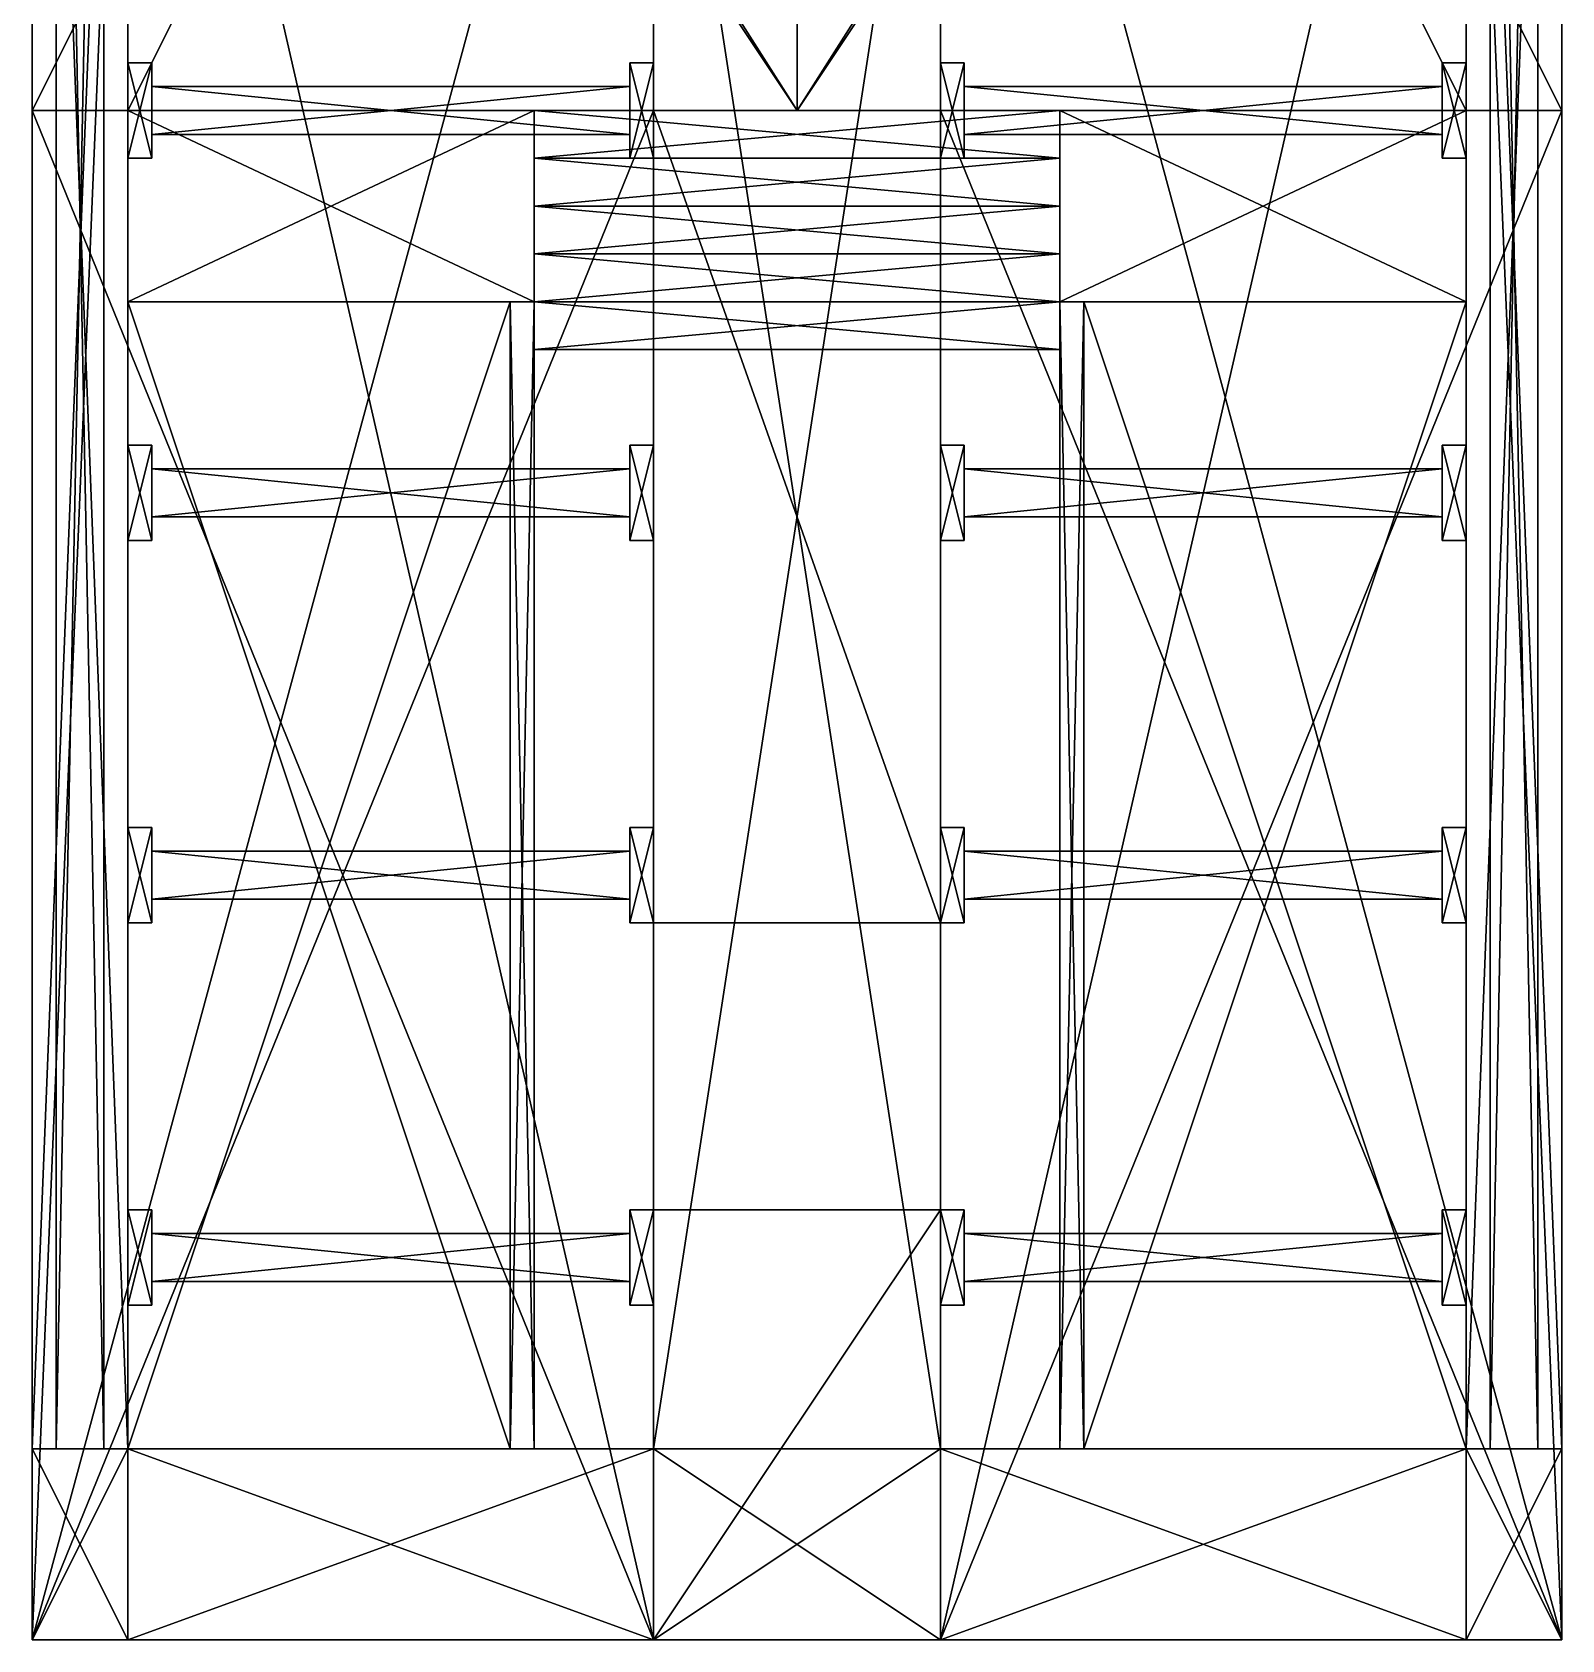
# Model space of a CAD drawing. Extents: x -256 to 256, y -448 to 576.
# Drawn here: x -256 to 256, y -448 to 90 of the extents above; entities that cross this region are included whole.
import ezdxf

# ---------------------------------------------------------------- set-up
doc = ezdxf.new("R2010")
doc.units = 0

msp = doc.modelspace()

# ---------------------------------------------------------------- meshes
at = {"layer": 'OBJECT000', "color": 50}
mesh = msp.add_polyface(dxfattribs=at)
corners = [(0, 576, -128), (0, 64.000031, -128), (-256, 64.000031, -128), (-256, 448.000031, -128), (0, 64.000031, -192), (0, 576, -192), (-256, 448.000031, -192), (-256, 64.000031, -192)]
mesh.append_faces([[corners[k] for k in face] for face in [(1, 3, 0), (5, 7, 4), (7, 3, 2), (1, 5, 4), (6, 0, 3), (2, 4, 7)]], dxfattribs={"vtx0": -1})
mesh.append_faces([[corners[k] for k in face] for face in [(1, 2, 3), (5, 6, 7), (7, 6, 3), (1, 0, 5), (6, 5, 0), (2, 1, 4)]], dxfattribs={"vtx2": -1})
at = {"layer": 'OBJECT001', "color": 50}
mesh = msp.add_polyface(dxfattribs=at)
corners = [(-256, -383.999969, -64), (-256, 448.000031, -64), (-224, 416.000031, -64), (-224, -383.999969, -64), (-256, 448.000031, -128), (-256, -383.999969, -128), (-224, -383.999969, -128), (-224, 416.000031, -128)]
mesh.append_faces([[corners[k] for k in face] for face in [(1, 3, 0), (5, 7, 4), (1, 5, 4), (7, 3, 2), (2, 4, 7), (6, 0, 3)]], dxfattribs={"vtx0": -1})
mesh.append_faces([[corners[k] for k in face] for face in [(1, 2, 3), (5, 6, 7), (1, 0, 5), (7, 6, 3), (2, 1, 4), (6, 5, 0)]], dxfattribs={"vtx2": -1})
at = {"layer": 'OBJECT003', "color": 50}
mesh = msp.add_polyface(dxfattribs=at)
corners = [(-48, -447.999969, 176), (-224, -447.999969, 64), (-224, -383.999969, 64), (-48, -383.999969, 176), (-48, -383.999969, -32), (-224, -383.999969, -32), (-224, -447.999969, -32), (-48, -447.999969, -32)]
mesh.append_faces([[corners[k] for k in face] for face in [(1, 3, 0), (5, 7, 4), (5, 1, 6), (3, 7, 0), (4, 2, 5), (0, 6, 1)]], dxfattribs={"vtx0": -1})
mesh.append_faces([[corners[k] for k in face] for face in [(1, 2, 3), (5, 6, 7), (5, 2, 1), (3, 4, 7), (4, 3, 2), (0, 7, 6)]], dxfattribs={"vtx2": -1})
at = {"layer": 'OBJECT004', "color": 50}
mesh = msp.add_polyface(dxfattribs=at)
corners = [(-224, -383.999969, -32), (-48, -383.999969, -32), (-48, -447.999969, -32), (-224, -447.999969, -32), (-224, -447.999969, -128), (-48, -447.999969, -128), (-48, -383.999969, -128), (-224, -383.999969, -128)]
mesh.append_faces([[corners[k] for k in face] for face in [(1, 3, 0), (5, 7, 4), (3, 7, 0), (5, 1, 6), (0, 6, 1), (4, 2, 5)]], dxfattribs={"vtx0": -1})
mesh.append_faces([[corners[k] for k in face] for face in [(1, 2, 3), (5, 6, 7), (3, 4, 7), (5, 2, 1), (0, 7, 6), (4, 3, 2)]], dxfattribs={"vtx2": -1})
at = {"layer": 'OBJECT005', "color": 50}
mesh = msp.add_polyface(dxfattribs=at)
corners = [(48, -383.999969, -32), (224, -383.999969, -32), (224, -447.999969, -32), (48, -447.999969, -32), (48, -447.999969, -128), (224, -447.999969, -128), (224, -383.999969, -128), (48, -383.999969, -128)]
mesh.append_faces([[corners[k] for k in face] for face in [(1, 3, 0), (5, 7, 4), (3, 7, 0), (5, 1, 6), (0, 6, 1), (4, 2, 5)]], dxfattribs={"vtx0": -1})
mesh.append_faces([[corners[k] for k in face] for face in [(1, 2, 3), (5, 6, 7), (3, 4, 7), (5, 2, 1), (0, 7, 6), (4, 3, 2)]], dxfattribs={"vtx2": -1})
at = {"layer": 'OBJECT006', "color": 50}
mesh = msp.add_polyface(dxfattribs=at)
corners = [(-224, 0.000031, -112), (-96, 0.000031, -112), (-96, -383.999969, -112), (-224, -383.999969, -112), (-224, -383.999969, -128), (-96, -383.999969, -128), (-96, 0.000031, -128), (-224, 0.000031, -128)]
mesh.append_faces([[corners[k] for k in face] for face in [(1, 3, 0), (5, 7, 4), (3, 7, 0), (5, 1, 6), (0, 6, 1), (4, 2, 5)]], dxfattribs={"vtx0": -1})
mesh.append_faces([[corners[k] for k in face] for face in [(1, 2, 3), (5, 6, 7), (3, 4, 7), (5, 2, 1), (0, 7, 6), (4, 3, 2)]], dxfattribs={"vtx2": -1})
at = {"layer": 'OBJECT007', "color": 50}
mesh = msp.add_polyface(dxfattribs=at)
corners = [(96, 0.000031, -112), (224, 0.000031, -112), (224, -383.999969, -112), (96, -383.999969, -112), (96, -383.999969, -128), (224, -383.999969, -128), (224, 0.000031, -128), (96, 0.000031, -128)]
mesh.append_faces([[corners[k] for k in face] for face in [(1, 3, 0), (5, 7, 4), (3, 7, 0), (5, 1, 6), (0, 6, 1), (4, 2, 5)]], dxfattribs={"vtx0": -1})
mesh.append_faces([[corners[k] for k in face] for face in [(1, 2, 3), (5, 6, 7), (3, 4, 7), (5, 2, 1), (0, 7, 6), (4, 3, 2)]], dxfattribs={"vtx2": -1})
at = {"layer": 'OBJECT008', "color": 50}
mesh = msp.add_polyface(dxfattribs=at)
corners = [(-96, 0.000031, -120), (-88, 0.000031, -120), (-88, -383.999969, -120), (-96, -383.999969, -120), (-96, -383.999969, -128), (-88, -383.999969, -128), (-88, 0.000031, -128), (-96, 0.000031, -128)]
mesh.append_faces([[corners[k] for k in face] for face in [(1, 3, 0), (5, 7, 4), (3, 7, 0), (5, 1, 6), (0, 6, 1), (4, 2, 5)]], dxfattribs={"vtx0": -1})
mesh.append_faces([[corners[k] for k in face] for face in [(1, 2, 3), (5, 6, 7), (3, 4, 7), (5, 2, 1), (0, 7, 6), (4, 3, 2)]], dxfattribs={"vtx2": -1})
at = {"layer": 'OBJECT009', "color": 50}
mesh = msp.add_polyface(dxfattribs=at)
corners = [(88, 0.000031, -120), (96, 0.000031, -120), (96, -383.999969, -120), (88, -383.999969, -120), (88, -383.999969, -128), (96, -383.999969, -128), (96, 0.000031, -128), (88, 0.000031, -128)]
mesh.append_faces([[corners[k] for k in face] for face in [(1, 3, 0), (5, 7, 4), (3, 7, 0), (5, 1, 6), (0, 6, 1), (4, 2, 5)]], dxfattribs={"vtx0": -1})
mesh.append_faces([[corners[k] for k in face] for face in [(1, 2, 3), (5, 6, 7), (3, 4, 7), (5, 2, 1), (0, 7, 6), (4, 3, 2)]], dxfattribs={"vtx2": -1})
at = {"layer": 'OBJECT010', "color": 50}
mesh = msp.add_polyface(dxfattribs=at)
corners = [(-224, 64.000031, -64), (-88, 64.000031, -64), (-88, 0.000031, -64), (-224, 0.000031, -64), (-224, 0.000031, -128), (-88, 0.000031, -128), (-88, 64.000031, -128), (-224, 64.000031, -128)]
mesh.append_faces([[corners[k] for k in face] for face in [(1, 3, 0), (5, 7, 4), (3, 7, 0), (5, 1, 6), (0, 6, 1), (4, 2, 5)]], dxfattribs={"vtx0": -1})
mesh.append_faces([[corners[k] for k in face] for face in [(1, 2, 3), (5, 6, 7), (3, 4, 7), (5, 2, 1), (0, 7, 6), (4, 3, 2)]], dxfattribs={"vtx2": -1})
at = {"layer": 'OBJECT011', "color": 50}
mesh = msp.add_polyface(dxfattribs=at)
corners = [(88, 64.000031, -64), (224, 64.000031, -64), (224, 0.000031, -64), (88, 0.000031, -64), (88, 0.000031, -128), (224, 0.000031, -128), (224, 64.000031, -128), (88, 64.000031, -128)]
mesh.append_faces([[corners[k] for k in face] for face in [(1, 3, 0), (5, 7, 4), (3, 7, 0), (5, 1, 6), (0, 6, 1), (4, 2, 5)]], dxfattribs={"vtx0": -1})
mesh.append_faces([[corners[k] for k in face] for face in [(1, 2, 3), (5, 6, 7), (3, 4, 7), (5, 2, 1), (0, 7, 6), (4, 3, 2)]], dxfattribs={"vtx2": -1})
at = {"layer": 'OBJECT012', "color": 50}
mesh = msp.add_polyface(dxfattribs=at)
corners = [(-88, 0.000031, -120), (88, 0.000031, -120), (88, -15.999969, -120), (-88, -15.999969, -120), (-88, -15.999969, -128), (88, -15.999969, -128), (88, 0.000031, -128), (-88, 0.000031, -128)]
mesh.append_faces([[corners[k] for k in face] for face in [(1, 3, 0), (5, 7, 4), (3, 7, 0), (5, 1, 6), (0, 6, 1), (4, 2, 5)]], dxfattribs={"vtx0": -1})
mesh.append_faces([[corners[k] for k in face] for face in [(1, 2, 3), (5, 6, 7), (3, 4, 7), (5, 2, 1), (0, 7, 6), (4, 3, 2)]], dxfattribs={"vtx2": -1})
at = {"layer": 'OBJECT013', "color": 50}
mesh = msp.add_polyface(dxfattribs=at)
corners = [(-88, 16.000031, -112), (88, 16.000031, -112), (88, 0.000031, -112), (-88, 0.000031, -112), (-88, 0.000031, -128), (88, 0.000031, -128), (88, 16.000031, -128), (-88, 16.000031, -128)]
mesh.append_faces([[corners[k] for k in face] for face in [(1, 3, 0), (5, 7, 4), (3, 7, 0), (5, 1, 6), (0, 6, 1), (4, 2, 5)]], dxfattribs={"vtx0": -1})
mesh.append_faces([[corners[k] for k in face] for face in [(1, 2, 3), (5, 6, 7), (3, 4, 7), (5, 2, 1), (0, 7, 6), (4, 3, 2)]], dxfattribs={"vtx2": -1})
at = {"layer": 'OBJECT014', "color": 50}
mesh = msp.add_polyface(dxfattribs=at)
corners = [(-88, 32.000031, -104), (88, 32.000031, -104), (88, 16.000031, -104), (-88, 16.000031, -104), (-88, 16.000031, -128), (88, 16.000031, -128), (88, 32.000031, -128), (-88, 32.000031, -128)]
mesh.append_faces([[corners[k] for k in face] for face in [(1, 3, 0), (5, 7, 4), (3, 7, 0), (5, 1, 6), (0, 6, 1), (4, 2, 5)]], dxfattribs={"vtx0": -1})
mesh.append_faces([[corners[k] for k in face] for face in [(1, 2, 3), (5, 6, 7), (3, 4, 7), (5, 2, 1), (0, 7, 6), (4, 3, 2)]], dxfattribs={"vtx2": -1})
at = {"layer": 'OBJECT015', "color": 50}
mesh = msp.add_polyface(dxfattribs=at)
corners = [(-88, 48.000031, -96), (88, 48.000031, -96), (88, 32.000031, -96), (-88, 32.000031, -96), (-88, 32.000031, -128), (88, 32.000031, -128), (88, 48.000031, -128), (-88, 48.000031, -128)]
mesh.append_faces([[corners[k] for k in face] for face in [(1, 3, 0), (5, 7, 4), (3, 7, 0), (5, 1, 6), (0, 6, 1), (4, 2, 5)]], dxfattribs={"vtx0": -1})
mesh.append_faces([[corners[k] for k in face] for face in [(1, 2, 3), (5, 6, 7), (3, 4, 7), (5, 2, 1), (0, 7, 6), (4, 3, 2)]], dxfattribs={"vtx2": -1})
at = {"layer": 'OBJECT016', "color": 50}
mesh = msp.add_polyface(dxfattribs=at)
corners = [(-88, 64.000031, -88), (88, 64.000031, -88), (88, 48.000031, -88), (-88, 48.000031, -88), (-88, 48.000031, -128), (88, 48.000031, -128), (88, 64.000031, -128), (-88, 64.000031, -128)]
mesh.append_faces([[corners[k] for k in face] for face in [(1, 3, 0), (5, 7, 4), (3, 7, 0), (5, 1, 6), (0, 6, 1), (4, 2, 5)]], dxfattribs={"vtx0": -1})
mesh.append_faces([[corners[k] for k in face] for face in [(1, 2, 3), (5, 6, 7), (3, 4, 7), (5, 2, 1), (0, 7, 6), (4, 3, 2)]], dxfattribs={"vtx2": -1})
at = {"layer": 'OBJECT017', "color": 50}
mesh = msp.add_polyface(dxfattribs=at)
corners = [(0, 64.000031, -80), (-224, 64.000031, -80), (-224, 416.000031, -80), (0, 512, -80), (0, 512, -128), (-224, 416.000031, -128), (-224, 64.000031, -128), (0, 64.000031, -128)]
mesh.append_faces([[corners[k] for k in face] for face in [(1, 3, 0), (5, 7, 4), (5, 1, 6), (3, 7, 0), (4, 2, 5), (0, 6, 1)]], dxfattribs={"vtx0": -1})
mesh.append_faces([[corners[k] for k in face] for face in [(1, 2, 3), (5, 6, 7), (5, 2, 1), (3, 4, 7), (4, 3, 2), (0, 7, 6)]], dxfattribs={"vtx2": -1})
at = {"layer": 'OBJECT018', "color": 50}
mesh = msp.add_polyface(dxfattribs=at)
corners = [(-248, 440.000031, 32), (-232, 424.000031, 32), (-232, -383.999969, 32), (-248, -383.999969, 32), (-248, -383.999969, -64), (-232, -383.999969, -64), (-232, 424.000031, -64), (-248, 440.000031, -64)]
mesh.append_faces([[corners[k] for k in face] for face in [(1, 3, 0), (5, 7, 4), (3, 7, 0), (5, 1, 6), (0, 6, 1), (4, 2, 5)]], dxfattribs={"vtx0": -1})
mesh.append_faces([[corners[k] for k in face] for face in [(1, 2, 3), (5, 6, 7), (3, 4, 7), (5, 2, 1), (0, 7, 6), (4, 3, 2)]], dxfattribs={"vtx2": -1})
at = {"layer": 'OBJECT019', "color": 50}
mesh = msp.add_polyface(dxfattribs=at)
corners = [(-256, -383.999969, 64), (-256, 448.000031, 64), (-224, 416.000031, 64), (-224, -383.999969, 64), (-256, 448.000031, 32), (-256, -383.999969, 32), (-224, -383.999969, 32), (-224, 416.000031, 32)]
mesh.append_faces([[corners[k] for k in face] for face in [(1, 3, 0), (5, 7, 4), (1, 5, 4), (7, 3, 2), (2, 4, 7), (6, 0, 3)]], dxfattribs={"vtx0": -1})
mesh.append_faces([[corners[k] for k in face] for face in [(1, 2, 3), (5, 6, 7), (1, 0, 5), (7, 6, 3), (2, 1, 4), (6, 5, 0)]], dxfattribs={"vtx2": -1})
at = {"layer": 'OBJECT021', "color": 50}
mesh = msp.add_polyface(dxfattribs=at)
corners = [(-256, 319.999664, 64), (-48, 319.999664, 192), (-48, -447.999969, 192), (-256, -447.999969, 64), (-224, -447.999969, 64), (-48, -447.999969, 176), (-48, 319.999664, 176), (-224, 319.999664, 64)]
mesh.append_faces([[corners[k] for k in face] for face in [(1, 3, 0), (5, 7, 4), (3, 7, 0), (5, 1, 6), (0, 6, 1), (4, 2, 5)]], dxfattribs={"vtx0": -1})
mesh.append_faces([[corners[k] for k in face] for face in [(1, 2, 3), (5, 6, 7), (3, 4, 7), (5, 2, 1), (0, 7, 6), (4, 3, 2)]], dxfattribs={"vtx2": -1})
at = {"layer": 'OBJECT022', "color": 50}
mesh = msp.add_polyface(dxfattribs=at)
corners = [(256, 319.999664, 64), (256, -447.999969, 64), (48, -447.999969, 192), (48, 319.999664, 192), (224, -447.999969, 64), (224, 319.999664, 64), (48, 319.999664, 176), (48, -447.999969, 176)]
mesh.append_faces([[corners[k] for k in face] for face in [(1, 3, 0), (5, 7, 4), (5, 1, 0), (3, 7, 6), (6, 0, 3), (2, 4, 7)]], dxfattribs={"vtx0": -1})
mesh.append_faces([[corners[k] for k in face] for face in [(1, 2, 3), (5, 6, 7), (5, 4, 1), (3, 2, 7), (6, 5, 0), (2, 1, 4)]], dxfattribs={"vtx2": -1})
at = {"layer": 'OBJECT023', "color": 50}
mesh = msp.add_polyface(dxfattribs=at)
corners = [(-48, 240.000031, 192), (48, 240.000031, 192), (48, -383.999969, 192), (-48, -383.999969, 192), (-48, -383.999969, 128), (48, -383.999969, 128), (48, 240.000031, 128), (-48, 240.000031, 128)]
mesh.append_faces([[corners[k] for k in face] for face in [(1, 3, 0), (5, 7, 4), (3, 7, 0), (5, 1, 6), (0, 6, 1), (4, 2, 5)]], dxfattribs={"vtx0": -1})
mesh.append_faces([[corners[k] for k in face] for face in [(1, 2, 3), (5, 6, 7), (3, 4, 7), (5, 2, 1), (0, 7, 6), (4, 3, 2)]], dxfattribs={"vtx2": -1})
at = {"layer": 'OBJECT024', "color": 50}
mesh = msp.add_polyface(dxfattribs=at)
corners = [(224, -447.999969, 64), (48, -447.999969, 176), (48, -383.999969, 176), (224, -383.999969, 64), (224, -383.999969, -32), (48, -383.999969, -32), (48, -447.999969, -32), (224, -447.999969, -32)]
mesh.append_faces([[corners[k] for k in face] for face in [(1, 3, 0), (5, 7, 4), (7, 3, 4), (1, 5, 2), (4, 2, 5), (0, 6, 1)]], dxfattribs={"vtx0": -1})
mesh.append_faces([[corners[k] for k in face] for face in [(1, 2, 3), (5, 6, 7), (7, 0, 3), (1, 6, 5), (4, 3, 2), (0, 7, 6)]], dxfattribs={"vtx2": -1})
at = {"layer": 'OBJECT025', "color": 50}
mesh = msp.add_polyface(dxfattribs=at)
corners = [(-48, -383.999969, 192.000061), (48, -383.999969, 192.000061), (48, -448.000031, 192.000061), (-48, -448.000031, 192.000061), (-48, -448.000031, -127.999939), (48, -448.000031, -127.999939), (48, -383.999969, -127.999939), (-48, -383.999969, -127.999939)]
mesh.append_faces([[corners[k] for k in face] for face in [(1, 3, 0), (5, 7, 4), (3, 7, 0), (5, 1, 6), (0, 6, 1), (4, 2, 5)]], dxfattribs={"vtx0": -1})
mesh.append_faces([[corners[k] for k in face] for face in [(1, 2, 3), (5, 6, 7), (3, 4, 7), (5, 2, 1), (0, 7, 6), (4, 3, 2)]], dxfattribs={"vtx2": -1})
at = {"layer": 'OBJECT026', "color": 50}
mesh = msp.add_polyface(dxfattribs=at)
corners = [(224, -383.999969, 64), (256, -383.999969, 64), (256, -447.999969, 64), (224, -447.999969, 64), (224, -447.999969, -128), (256, -447.999969, -128), (256, -383.999969, -128), (224, -383.999969, -128)]
mesh.append_faces([[corners[k] for k in face] for face in [(1, 3, 0), (5, 7, 4), (3, 7, 0), (5, 1, 6), (0, 6, 1), (4, 2, 5)]], dxfattribs={"vtx0": -1})
mesh.append_faces([[corners[k] for k in face] for face in [(1, 2, 3), (5, 6, 7), (3, 4, 7), (5, 2, 1), (0, 7, 6), (4, 3, 2)]], dxfattribs={"vtx2": -1})
at = {"layer": 'OBJECT027', "color": 50}
mesh = msp.add_polyface(dxfattribs=at)
corners = [(-256, -383.999969, 64), (-224, -383.999969, 64), (-224, -447.999969, 64), (-256, -447.999969, 64), (-256, -447.999969, -128), (-224, -447.999969, -128), (-224, -383.999969, -128), (-256, -383.999969, -128)]
mesh.append_faces([[corners[k] for k in face] for face in [(1, 3, 0), (5, 7, 4), (3, 7, 0), (5, 1, 6), (0, 6, 1), (4, 2, 5)]], dxfattribs={"vtx0": -1})
mesh.append_faces([[corners[k] for k in face] for face in [(1, 2, 3), (5, 6, 7), (3, 4, 7), (5, 2, 1), (0, 7, 6), (4, 3, 2)]], dxfattribs={"vtx2": -1})
at = {"layer": 'OBJECT030', "color": 50}
mesh = msp.add_polyface(dxfattribs=at)
corners = [(224, -383.999969, 64), (224, 416.000031, 64), (256, 448.000031, 64), (256, -383.999969, 64), (224, 416.000031, 32), (224, -383.999969, 32), (256, -383.999969, 32), (256, 448.000031, 32)]
mesh.append_faces([[corners[k] for k in face] for face in [(1, 3, 0), (5, 7, 4), (3, 7, 6), (5, 1, 0), (2, 4, 7), (6, 0, 3)]], dxfattribs={"vtx0": -1})
mesh.append_faces([[corners[k] for k in face] for face in [(1, 2, 3), (5, 6, 7), (3, 2, 7), (5, 4, 1), (2, 1, 4), (6, 5, 0)]], dxfattribs={"vtx2": -1})
at = {"layer": 'OBJECT031', "color": 50}
mesh = msp.add_polyface(dxfattribs=at)
corners = [(232, 424.000031, 32), (248, 440.000031, 32), (248, -383.999969, 32), (232, -383.999969, 32), (232, -383.999969, -64), (248, -383.999969, -64), (248, 440.000031, -64), (232, 424.000031, -64)]
mesh.append_faces([[corners[k] for k in face] for face in [(1, 3, 0), (5, 7, 4), (3, 7, 0), (5, 1, 6), (0, 6, 1), (4, 2, 5)]], dxfattribs={"vtx0": -1})
mesh.append_faces([[corners[k] for k in face] for face in [(1, 2, 3), (5, 6, 7), (3, 4, 7), (5, 2, 1), (0, 7, 6), (4, 3, 2)]], dxfattribs={"vtx2": -1})
at = {"layer": 'OBJECT032', "color": 50}
mesh = msp.add_polyface(dxfattribs=at)
corners = [(224, -383.999969, -64), (224, 416.000031, -64), (256, 448.000031, -64), (256, -383.999969, -64), (224, 416.000031, -128), (224, -383.999969, -128), (256, -383.999969, -128), (256, 448.000031, -128)]
mesh.append_faces([[corners[k] for k in face] for face in [(1, 3, 0), (5, 7, 4), (3, 7, 6), (5, 1, 0), (2, 4, 7), (6, 0, 3)]], dxfattribs={"vtx0": -1})
mesh.append_faces([[corners[k] for k in face] for face in [(1, 2, 3), (5, 6, 7), (3, 2, 7), (5, 4, 1), (2, 1, 4), (6, 5, 0)]], dxfattribs={"vtx2": -1})
at = {"layer": 'OBJECT033', "color": 50}
mesh = msp.add_polyface(dxfattribs=at)
corners = [(0, 512, -80), (224, 416.000031, -80), (224, 64.000031, -80), (0, 64.000031, -80), (0, 64.000031, -128), (224, 64.000031, -128), (224, 416.000031, -128), (0, 512, -128)]
mesh.append_faces([[corners[k] for k in face] for face in [(1, 3, 0), (5, 7, 4), (1, 5, 2), (7, 3, 4), (0, 6, 1), (4, 2, 5)]], dxfattribs={"vtx0": -1})
mesh.append_faces([[corners[k] for k in face] for face in [(1, 2, 3), (5, 6, 7), (1, 6, 5), (7, 0, 3), (0, 7, 6), (4, 3, 2)]], dxfattribs={"vtx2": -1})
at = {"layer": 'OBJECT042', "color": 50}
mesh = msp.add_polyface(dxfattribs=at)
corners = [(-56, -47.999969, 168), (-48, -47.999969, 168), (-48, -79.999969, 168), (-56, -79.999969, 168), (-56, -79.999969, 136), (-48, -79.999969, 136), (-48, -47.999969, 136), (-56, -47.999969, 136)]
mesh.append_faces([[corners[k] for k in face] for face in [(1, 3, 0), (5, 7, 4), (3, 7, 0), (5, 1, 6), (0, 6, 1), (4, 2, 5)]], dxfattribs={"vtx0": -1})
mesh.append_faces([[corners[k] for k in face] for face in [(1, 2, 3), (5, 6, 7), (3, 4, 7), (5, 2, 1), (0, 7, 6), (4, 3, 2)]], dxfattribs={"vtx2": -1})
at = {"layer": 'OBJECT043', "color": 50}
mesh = msp.add_polyface(dxfattribs=at)
corners = [(48, -47.999969, 168), (56, -47.999969, 168), (56, -79.999969, 168), (48, -79.999969, 168), (48, -79.999969, 136), (56, -79.999969, 136), (56, -47.999969, 136), (48, -47.999969, 136)]
mesh.append_faces([[corners[k] for k in face] for face in [(1, 3, 0), (5, 7, 4), (3, 7, 0), (5, 1, 6), (0, 6, 1), (4, 2, 5)]], dxfattribs={"vtx0": -1})
mesh.append_faces([[corners[k] for k in face] for face in [(1, 2, 3), (5, 6, 7), (3, 4, 7), (5, 2, 1), (0, 7, 6), (4, 3, 2)]], dxfattribs={"vtx2": -1})
at = {"layer": 'OBJECT044', "color": 50}
mesh = msp.add_polyface(dxfattribs=at)
corners = [(-224, -47.999969, 64), (-216, -47.999969, 64), (-216, -79.999969, 64), (-224, -79.999969, 64), (-224, -79.999969, 32), (-216, -79.999969, 32), (-216, -47.999969, 32), (-224, -47.999969, 32)]
mesh.append_faces([[corners[k] for k in face] for face in [(1, 3, 0), (5, 7, 4), (3, 7, 0), (5, 1, 6), (0, 6, 1), (4, 2, 5)]], dxfattribs={"vtx0": -1})
mesh.append_faces([[corners[k] for k in face] for face in [(1, 2, 3), (5, 6, 7), (3, 4, 7), (5, 2, 1), (0, 7, 6), (4, 3, 2)]], dxfattribs={"vtx2": -1})
at = {"layer": 'OBJECT045', "color": 50}
mesh = msp.add_polyface(dxfattribs=at)
corners = [(216, -47.999969, 64), (224, -47.999969, 64), (224, -79.999969, 64), (216, -79.999969, 64), (216, -79.999969, 32), (224, -79.999969, 32), (224, -47.999969, 32), (216, -47.999969, 32)]
mesh.append_faces([[corners[k] for k in face] for face in [(1, 3, 0), (5, 7, 4), (3, 7, 0), (5, 1, 6), (0, 6, 1), (4, 2, 5)]], dxfattribs={"vtx0": -1})
mesh.append_faces([[corners[k] for k in face] for face in [(1, 2, 3), (5, 6, 7), (3, 4, 7), (5, 2, 1), (0, 7, 6), (4, 3, 2)]], dxfattribs={"vtx2": -1})
at = {"layer": 'OBJECT046', "color": 50}
mesh = msp.add_polyface(dxfattribs=at)
corners = [(-56, -175.999969, 168), (-48, -175.999969, 168), (-48, -207.999969, 168), (-56, -207.999969, 168), (-56, -207.999969, 136), (-48, -207.999969, 136), (-48, -175.999969, 136), (-56, -175.999969, 136)]
mesh.append_faces([[corners[k] for k in face] for face in [(1, 3, 0), (5, 7, 4), (3, 7, 0), (5, 1, 6), (0, 6, 1), (4, 2, 5)]], dxfattribs={"vtx0": -1})
mesh.append_faces([[corners[k] for k in face] for face in [(1, 2, 3), (5, 6, 7), (3, 4, 7), (5, 2, 1), (0, 7, 6), (4, 3, 2)]], dxfattribs={"vtx2": -1})
at = {"layer": 'OBJECT047', "color": 50}
mesh = msp.add_polyface(dxfattribs=at)
corners = [(-224, -175.999969, 64), (-216, -175.999969, 64), (-216, -207.999969, 64), (-224, -207.999969, 64), (-224, -207.999969, 32), (-216, -207.999969, 32), (-216, -175.999969, 32), (-224, -175.999969, 32)]
mesh.append_faces([[corners[k] for k in face] for face in [(1, 3, 0), (5, 7, 4), (3, 7, 0), (5, 1, 6), (0, 6, 1), (4, 2, 5)]], dxfattribs={"vtx0": -1})
mesh.append_faces([[corners[k] for k in face] for face in [(1, 2, 3), (5, 6, 7), (3, 4, 7), (5, 2, 1), (0, 7, 6), (4, 3, 2)]], dxfattribs={"vtx2": -1})
at = {"layer": 'OBJECT048', "color": 50}
mesh = msp.add_polyface(dxfattribs=at)
corners = [(48, -175.999969, 168), (56, -175.999969, 168), (56, -207.999969, 168), (48, -207.999969, 168), (48, -207.999969, 136), (56, -207.999969, 136), (56, -175.999969, 136), (48, -175.999969, 136)]
mesh.append_faces([[corners[k] for k in face] for face in [(1, 3, 0), (5, 7, 4), (3, 7, 0), (5, 1, 6), (0, 6, 1), (4, 2, 5)]], dxfattribs={"vtx0": -1})
mesh.append_faces([[corners[k] for k in face] for face in [(1, 2, 3), (5, 6, 7), (3, 4, 7), (5, 2, 1), (0, 7, 6), (4, 3, 2)]], dxfattribs={"vtx2": -1})
at = {"layer": 'OBJECT049', "color": 50}
mesh = msp.add_polyface(dxfattribs=at)
corners = [(216, -175.999969, 64), (224, -175.999969, 64), (224, -207.999969, 64), (216, -207.999969, 64), (216, -207.999969, 32), (224, -207.999969, 32), (224, -175.999969, 32), (216, -175.999969, 32)]
mesh.append_faces([[corners[k] for k in face] for face in [(1, 3, 0), (5, 7, 4), (3, 7, 0), (5, 1, 6), (0, 6, 1), (4, 2, 5)]], dxfattribs={"vtx0": -1})
mesh.append_faces([[corners[k] for k in face] for face in [(1, 2, 3), (5, 6, 7), (3, 4, 7), (5, 2, 1), (0, 7, 6), (4, 3, 2)]], dxfattribs={"vtx2": -1})
at = {"layer": 'OBJECT050', "color": 50}
mesh = msp.add_polyface(dxfattribs=at)
corners = [(48, -303.999969, 168), (56, -303.999969, 168), (56, -335.999969, 168), (48, -335.999969, 168), (48, -335.999969, 136), (56, -335.999969, 136), (56, -303.999969, 136), (48, -303.999969, 136)]
mesh.append_faces([[corners[k] for k in face] for face in [(1, 3, 0), (5, 7, 4), (3, 7, 0), (5, 1, 6), (0, 6, 1), (4, 2, 5)]], dxfattribs={"vtx0": -1})
mesh.append_faces([[corners[k] for k in face] for face in [(1, 2, 3), (5, 6, 7), (3, 4, 7), (5, 2, 1), (0, 7, 6), (4, 3, 2)]], dxfattribs={"vtx2": -1})
at = {"layer": 'OBJECT051', "color": 50}
mesh = msp.add_polyface(dxfattribs=at)
corners = [(216, -303.999969, 64), (224, -303.999969, 64), (224, -335.999969, 64), (216, -335.999969, 64), (216, -335.999969, 32), (224, -335.999969, 32), (224, -303.999969, 32), (216, -303.999969, 32)]
mesh.append_faces([[corners[k] for k in face] for face in [(1, 3, 0), (5, 7, 4), (3, 7, 0), (5, 1, 6), (0, 6, 1), (4, 2, 5)]], dxfattribs={"vtx0": -1})
mesh.append_faces([[corners[k] for k in face] for face in [(1, 2, 3), (5, 6, 7), (3, 4, 7), (5, 2, 1), (0, 7, 6), (4, 3, 2)]], dxfattribs={"vtx2": -1})
at = {"layer": 'OBJECT052', "color": 50}
mesh = msp.add_polyface(dxfattribs=at)
corners = [(-224, -303.999969, 64), (-216, -303.999969, 64), (-216, -335.999969, 64), (-224, -335.999969, 64), (-224, -335.999969, 32), (-216, -335.999969, 32), (-216, -303.999969, 32), (-224, -303.999969, 32)]
mesh.append_faces([[corners[k] for k in face] for face in [(1, 3, 0), (5, 7, 4), (3, 7, 0), (5, 1, 6), (0, 6, 1), (4, 2, 5)]], dxfattribs={"vtx0": -1})
mesh.append_faces([[corners[k] for k in face] for face in [(1, 2, 3), (5, 6, 7), (3, 4, 7), (5, 2, 1), (0, 7, 6), (4, 3, 2)]], dxfattribs={"vtx2": -1})
at = {"layer": 'OBJECT053', "color": 50}
mesh = msp.add_polyface(dxfattribs=at)
corners = [(-56, -303.999969, 168), (-48, -303.999969, 168), (-48, -335.999969, 168), (-56, -335.999969, 168), (-56, -335.999969, 136), (-48, -335.999969, 136), (-48, -303.999969, 136), (-56, -303.999969, 136)]
mesh.append_faces([[corners[k] for k in face] for face in [(1, 3, 0), (5, 7, 4), (3, 7, 0), (5, 1, 6), (0, 6, 1), (4, 2, 5)]], dxfattribs={"vtx0": -1})
mesh.append_faces([[corners[k] for k in face] for face in [(1, 2, 3), (5, 6, 7), (3, 4, 7), (5, 2, 1), (0, 7, 6), (4, 3, 2)]], dxfattribs={"vtx2": -1})
at = {"layer": 'OBJECT054', "color": 50}
mesh = msp.add_polyface(dxfattribs=at)
corners = [(-56, -71.999969, 160), (-216, -71.999969, 56), (-216, -55.999969, 56), (-56, -55.999969, 160), (-56, -55.999969, 144), (-216, -55.999969, 40), (-216, -71.999969, 40), (-56, -71.999969, 144)]
mesh.append_faces([[corners[k] for k in face] for face in [(1, 3, 0), (5, 7, 4), (5, 1, 6), (3, 7, 0), (4, 2, 5), (0, 6, 1)]], dxfattribs={"vtx0": -1})
mesh.append_faces([[corners[k] for k in face] for face in [(1, 2, 3), (5, 6, 7), (5, 2, 1), (3, 4, 7), (4, 3, 2), (0, 7, 6)]], dxfattribs={"vtx2": -1})
at = {"layer": 'OBJECT055', "color": 50}
mesh = msp.add_polyface(dxfattribs=at)
corners = [(56, -55.999969, 160), (216, -55.999969, 56), (216, -71.999969, 56), (56, -71.999969, 160), (56, -71.999969, 144), (216, -71.999969, 40), (216, -55.999969, 40), (56, -55.999969, 144)]
mesh.append_faces([[corners[k] for k in face] for face in [(1, 3, 0), (5, 7, 4), (1, 5, 2), (7, 3, 4), (0, 6, 1), (4, 2, 5)]], dxfattribs={"vtx0": -1})
mesh.append_faces([[corners[k] for k in face] for face in [(1, 2, 3), (5, 6, 7), (1, 6, 5), (7, 0, 3), (0, 7, 6), (4, 3, 2)]], dxfattribs={"vtx2": -1})
at = {"layer": 'OBJECT056', "color": 50}
mesh = msp.add_polyface(dxfattribs=at)
corners = [(56, -183.999969, 160), (216, -183.999969, 56), (216, -199.999969, 56), (56, -199.999969, 160), (56, -199.999969, 144), (216, -199.999969, 40), (216, -183.999969, 40), (56, -183.999969, 144)]
mesh.append_faces([[corners[k] for k in face] for face in [(1, 3, 0), (5, 7, 4), (1, 5, 2), (7, 3, 4), (0, 6, 1), (4, 2, 5)]], dxfattribs={"vtx0": -1})
mesh.append_faces([[corners[k] for k in face] for face in [(1, 2, 3), (5, 6, 7), (1, 6, 5), (7, 0, 3), (0, 7, 6), (4, 3, 2)]], dxfattribs={"vtx2": -1})
at = {"layer": 'OBJECT057', "color": 50}
mesh = msp.add_polyface(dxfattribs=at)
corners = [(-56, -199.999969, 160), (-216, -199.999969, 56), (-216, -183.999969, 56), (-56, -183.999969, 160), (-56, -183.999969, 144), (-216, -183.999969, 40), (-216, -199.999969, 40), (-56, -199.999969, 144)]
mesh.append_faces([[corners[k] for k in face] for face in [(1, 3, 0), (5, 7, 4), (5, 1, 6), (3, 7, 0), (4, 2, 5), (0, 6, 1)]], dxfattribs={"vtx0": -1})
mesh.append_faces([[corners[k] for k in face] for face in [(1, 2, 3), (5, 6, 7), (5, 2, 1), (3, 4, 7), (4, 3, 2), (0, 7, 6)]], dxfattribs={"vtx2": -1})
at = {"layer": 'OBJECT058', "color": 50}
mesh = msp.add_polyface(dxfattribs=at)
corners = [(56, -311.999969, 160), (216, -311.999969, 56), (216, -327.999969, 56), (56, -327.999969, 160), (56, -327.999969, 144), (216, -327.999969, 40), (216, -311.999969, 40), (56, -311.999969, 144)]
mesh.append_faces([[corners[k] for k in face] for face in [(1, 3, 0), (5, 7, 4), (1, 5, 2), (7, 3, 4), (0, 6, 1), (4, 2, 5)]], dxfattribs={"vtx0": -1})
mesh.append_faces([[corners[k] for k in face] for face in [(1, 2, 3), (5, 6, 7), (1, 6, 5), (7, 0, 3), (0, 7, 6), (4, 3, 2)]], dxfattribs={"vtx2": -1})
at = {"layer": 'OBJECT059', "color": 50}
mesh = msp.add_polyface(dxfattribs=at)
corners = [(-56, -327.999969, 160), (-216, -327.999969, 56), (-216, -311.999969, 56), (-56, -311.999969, 160), (-56, -311.999969, 144), (-216, -311.999969, 40), (-216, -327.999969, 40), (-56, -327.999969, 144)]
mesh.append_faces([[corners[k] for k in face] for face in [(1, 3, 0), (5, 7, 4), (5, 1, 6), (3, 7, 0), (4, 2, 5), (0, 6, 1)]], dxfattribs={"vtx0": -1})
mesh.append_faces([[corners[k] for k in face] for face in [(1, 2, 3), (5, 6, 7), (5, 2, 1), (3, 4, 7), (4, 3, 2), (0, 7, 6)]], dxfattribs={"vtx2": -1})
at = {"layer": 'OBJECT060', "color": 50}
mesh = msp.add_polyface(dxfattribs=at)
corners = [(-56, 80.000031, 168), (-48, 80.000031, 168), (-48, 48.000031, 168), (-56, 48.000031, 168), (-56, 48.000031, 136), (-48, 48.000031, 136), (-48, 80.000031, 136), (-56, 80.000031, 136)]
mesh.append_faces([[corners[k] for k in face] for face in [(1, 3, 0), (5, 7, 4), (3, 7, 0), (5, 1, 6), (0, 6, 1), (4, 2, 5)]], dxfattribs={"vtx0": -1})
mesh.append_faces([[corners[k] for k in face] for face in [(1, 2, 3), (5, 6, 7), (3, 4, 7), (5, 2, 1), (0, 7, 6), (4, 3, 2)]], dxfattribs={"vtx2": -1})
at = {"layer": 'OBJECT061', "color": 50}
mesh = msp.add_polyface(dxfattribs=at)
corners = [(-56, 56.000031, 160), (-216, 56.000031, 56), (-216, 72.000031, 56), (-56, 72.000031, 160), (-56, 72.000031, 144), (-216, 72.000031, 40), (-216, 56.000031, 40), (-56, 56.000031, 144)]
mesh.append_faces([[corners[k] for k in face] for face in [(1, 3, 0), (5, 7, 4), (5, 1, 6), (3, 7, 0), (4, 2, 5), (0, 6, 1)]], dxfattribs={"vtx0": -1})
mesh.append_faces([[corners[k] for k in face] for face in [(1, 2, 3), (5, 6, 7), (5, 2, 1), (3, 4, 7), (4, 3, 2), (0, 7, 6)]], dxfattribs={"vtx2": -1})
at = {"layer": 'OBJECT062', "color": 50}
mesh = msp.add_polyface(dxfattribs=at)
corners = [(-224, 80.000031, 64), (-216, 80.000031, 64), (-216, 48.000031, 64), (-224, 48.000031, 64), (-224, 48.000031, 32), (-216, 48.000031, 32), (-216, 80.000031, 32), (-224, 80.000031, 32)]
mesh.append_faces([[corners[k] for k in face] for face in [(1, 3, 0), (5, 7, 4), (3, 7, 0), (5, 1, 6), (0, 6, 1), (4, 2, 5)]], dxfattribs={"vtx0": -1})
mesh.append_faces([[corners[k] for k in face] for face in [(1, 2, 3), (5, 6, 7), (3, 4, 7), (5, 2, 1), (0, 7, 6), (4, 3, 2)]], dxfattribs={"vtx2": -1})
at = {"layer": 'OBJECT063', "color": 50}
mesh = msp.add_polyface(dxfattribs=at)
corners = [(48, 80.000031, 168), (56, 80.000031, 168), (56, 48.000031, 168), (48, 48.000031, 168), (48, 48.000031, 136), (56, 48.000031, 136), (56, 80.000031, 136), (48, 80.000031, 136)]
mesh.append_faces([[corners[k] for k in face] for face in [(1, 3, 0), (5, 7, 4), (3, 7, 0), (5, 1, 6), (0, 6, 1), (4, 2, 5)]], dxfattribs={"vtx0": -1})
mesh.append_faces([[corners[k] for k in face] for face in [(1, 2, 3), (5, 6, 7), (3, 4, 7), (5, 2, 1), (0, 7, 6), (4, 3, 2)]], dxfattribs={"vtx2": -1})
at = {"layer": 'OBJECT064', "color": 50}
mesh = msp.add_polyface(dxfattribs=at)
corners = [(56, 72.000031, 160), (216, 72.000031, 56), (216, 56.000031, 56), (56, 56.000031, 160), (56, 56.000031, 144), (216, 56.000031, 40), (216, 72.000031, 40), (56, 72.000031, 144)]
mesh.append_faces([[corners[k] for k in face] for face in [(1, 3, 0), (5, 7, 4), (1, 5, 2), (7, 3, 4), (0, 6, 1), (4, 2, 5)]], dxfattribs={"vtx0": -1})
mesh.append_faces([[corners[k] for k in face] for face in [(1, 2, 3), (5, 6, 7), (1, 6, 5), (7, 0, 3), (0, 7, 6), (4, 3, 2)]], dxfattribs={"vtx2": -1})
at = {"layer": 'OBJECT065', "color": 50}
mesh = msp.add_polyface(dxfattribs=at)
corners = [(216, 80.000031, 64), (224, 80.000031, 64), (224, 48.000031, 64), (216, 48.000031, 64), (216, 48.000031, 32), (224, 48.000031, 32), (224, 80.000031, 32), (216, 80.000031, 32)]
mesh.append_faces([[corners[k] for k in face] for face in [(1, 3, 0), (5, 7, 4), (3, 7, 0), (5, 1, 6), (0, 6, 1), (4, 2, 5)]], dxfattribs={"vtx0": -1})
mesh.append_faces([[corners[k] for k in face] for face in [(1, 2, 3), (5, 6, 7), (3, 4, 7), (5, 2, 1), (0, 7, 6), (4, 3, 2)]], dxfattribs={"vtx2": -1})
at = {"layer": 'OBJECT072', "color": 50}
mesh = msp.add_polyface(dxfattribs=at)
corners = [(256, 448.000031, -128), (256, 64.000031, -128), (0, 64.000031, -128), (0, 576, -128), (256, 64.000031, -192), (256, 448.000031, -192), (0, 576, -192), (0, 64.000031, -192)]
mesh.append_faces([[corners[k] for k in face] for face in [(1, 3, 0), (5, 7, 4), (5, 1, 0), (3, 7, 6), (6, 0, 3), (2, 4, 7)]], dxfattribs={"vtx0": -1})
mesh.append_faces([[corners[k] for k in face] for face in [(1, 2, 3), (5, 6, 7), (5, 4, 1), (3, 2, 7), (6, 5, 0), (2, 1, 4)]], dxfattribs={"vtx2": -1})
at = {"layer": 'OBJECT073', "color": 50}
mesh = msp.add_polyface(dxfattribs=at)
corners = [(-256, -447.999969, -128), (-256, 64.000031, -128), (-48, 64.000031, -128), (-48, -447.999969, -128), (-256, 64.000031, -192), (-256, -447.999969, -192), (-48, -447.999969, -192), (-48, 64.000031, -192)]
mesh.append_faces([[corners[k] for k in face] for face in [(1, 3, 0), (5, 7, 4), (4, 0, 5), (7, 1, 4), (5, 3, 6), (6, 2, 7)]], dxfattribs={"vtx0": -1})
mesh.append_faces([[corners[k] for k in face] for face in [(1, 2, 3), (5, 6, 7), (4, 1, 0), (7, 2, 1), (5, 0, 3), (6, 3, 2)]], dxfattribs={"vtx2": -1})
at = {"layer": 'OBJECT074', "color": 50}
mesh = msp.add_polyface(dxfattribs=at)
corners = [(48, 64.000031, -128), (256, 64.000031, -128), (256, -447.999969, -128), (48, -447.999969, -128), (48, -447.999969, -192), (256, -447.999969, -192), (256, 64.000031, -192), (48, 64.000031, -192)]
mesh.append_faces([[corners[k] for k in face] for face in [(1, 3, 0), (5, 7, 4), (5, 1, 6), (6, 0, 7), (4, 2, 5), (7, 3, 4)]], dxfattribs={"vtx0": -1})
mesh.append_faces([[corners[k] for k in face] for face in [(1, 2, 3), (5, 6, 7), (5, 2, 1), (6, 1, 0), (4, 3, 2), (7, 0, 3)]], dxfattribs={"vtx2": -1})
at = {"layer": 'OBJECT075', "color": 50}
mesh = msp.add_polyface(dxfattribs=at)
corners = [(-48, -207.999969, -128), (-48, 64.000031, -128), (48, 64.000031, -128), (48, -207.999969, -128), (48, 64.000031, -192), (-48, 64.000031, -192), (-48, -207.999969, -192), (48, -207.999969, -192)]
mesh.append_faces([[corners[k] for k in face] for face in [(1, 3, 0), (5, 7, 4), (4, 1, 5), (5, 0, 6), (7, 2, 4), (6, 3, 7)]], dxfattribs={"vtx0": -1})
mesh.append_faces([[corners[k] for k in face] for face in [(1, 2, 3), (5, 6, 7), (4, 2, 1), (5, 1, 0), (7, 3, 2), (6, 0, 3)]], dxfattribs={"vtx2": -1})
at = {"layer": 'OBJECT076', "color": 50}
mesh = msp.add_polyface(dxfattribs=at)
corners = [(48, -447.999969, -128), (-48, -447.999969, -128), (-48, -303.999969, -128), (48, -303.999969, -128), (-48, -303.999969, -192), (-48, -447.999969, -192), (48, -447.999969, -192), (48, -303.999969, -192)]
mesh.append_faces([[corners[k] for k in face] for face in [(1, 3, 0), (5, 7, 4), (5, 0, 6), (4, 1, 5), (6, 3, 7), (7, 2, 4)]], dxfattribs={"vtx0": -1})
mesh.append_faces([[corners[k] for k in face] for face in [(1, 2, 3), (5, 6, 7), (5, 1, 0), (4, 2, 1), (6, 0, 3), (7, 3, 2)]], dxfattribs={"vtx2": -1})

doc.saveas('drawing.dxf')
